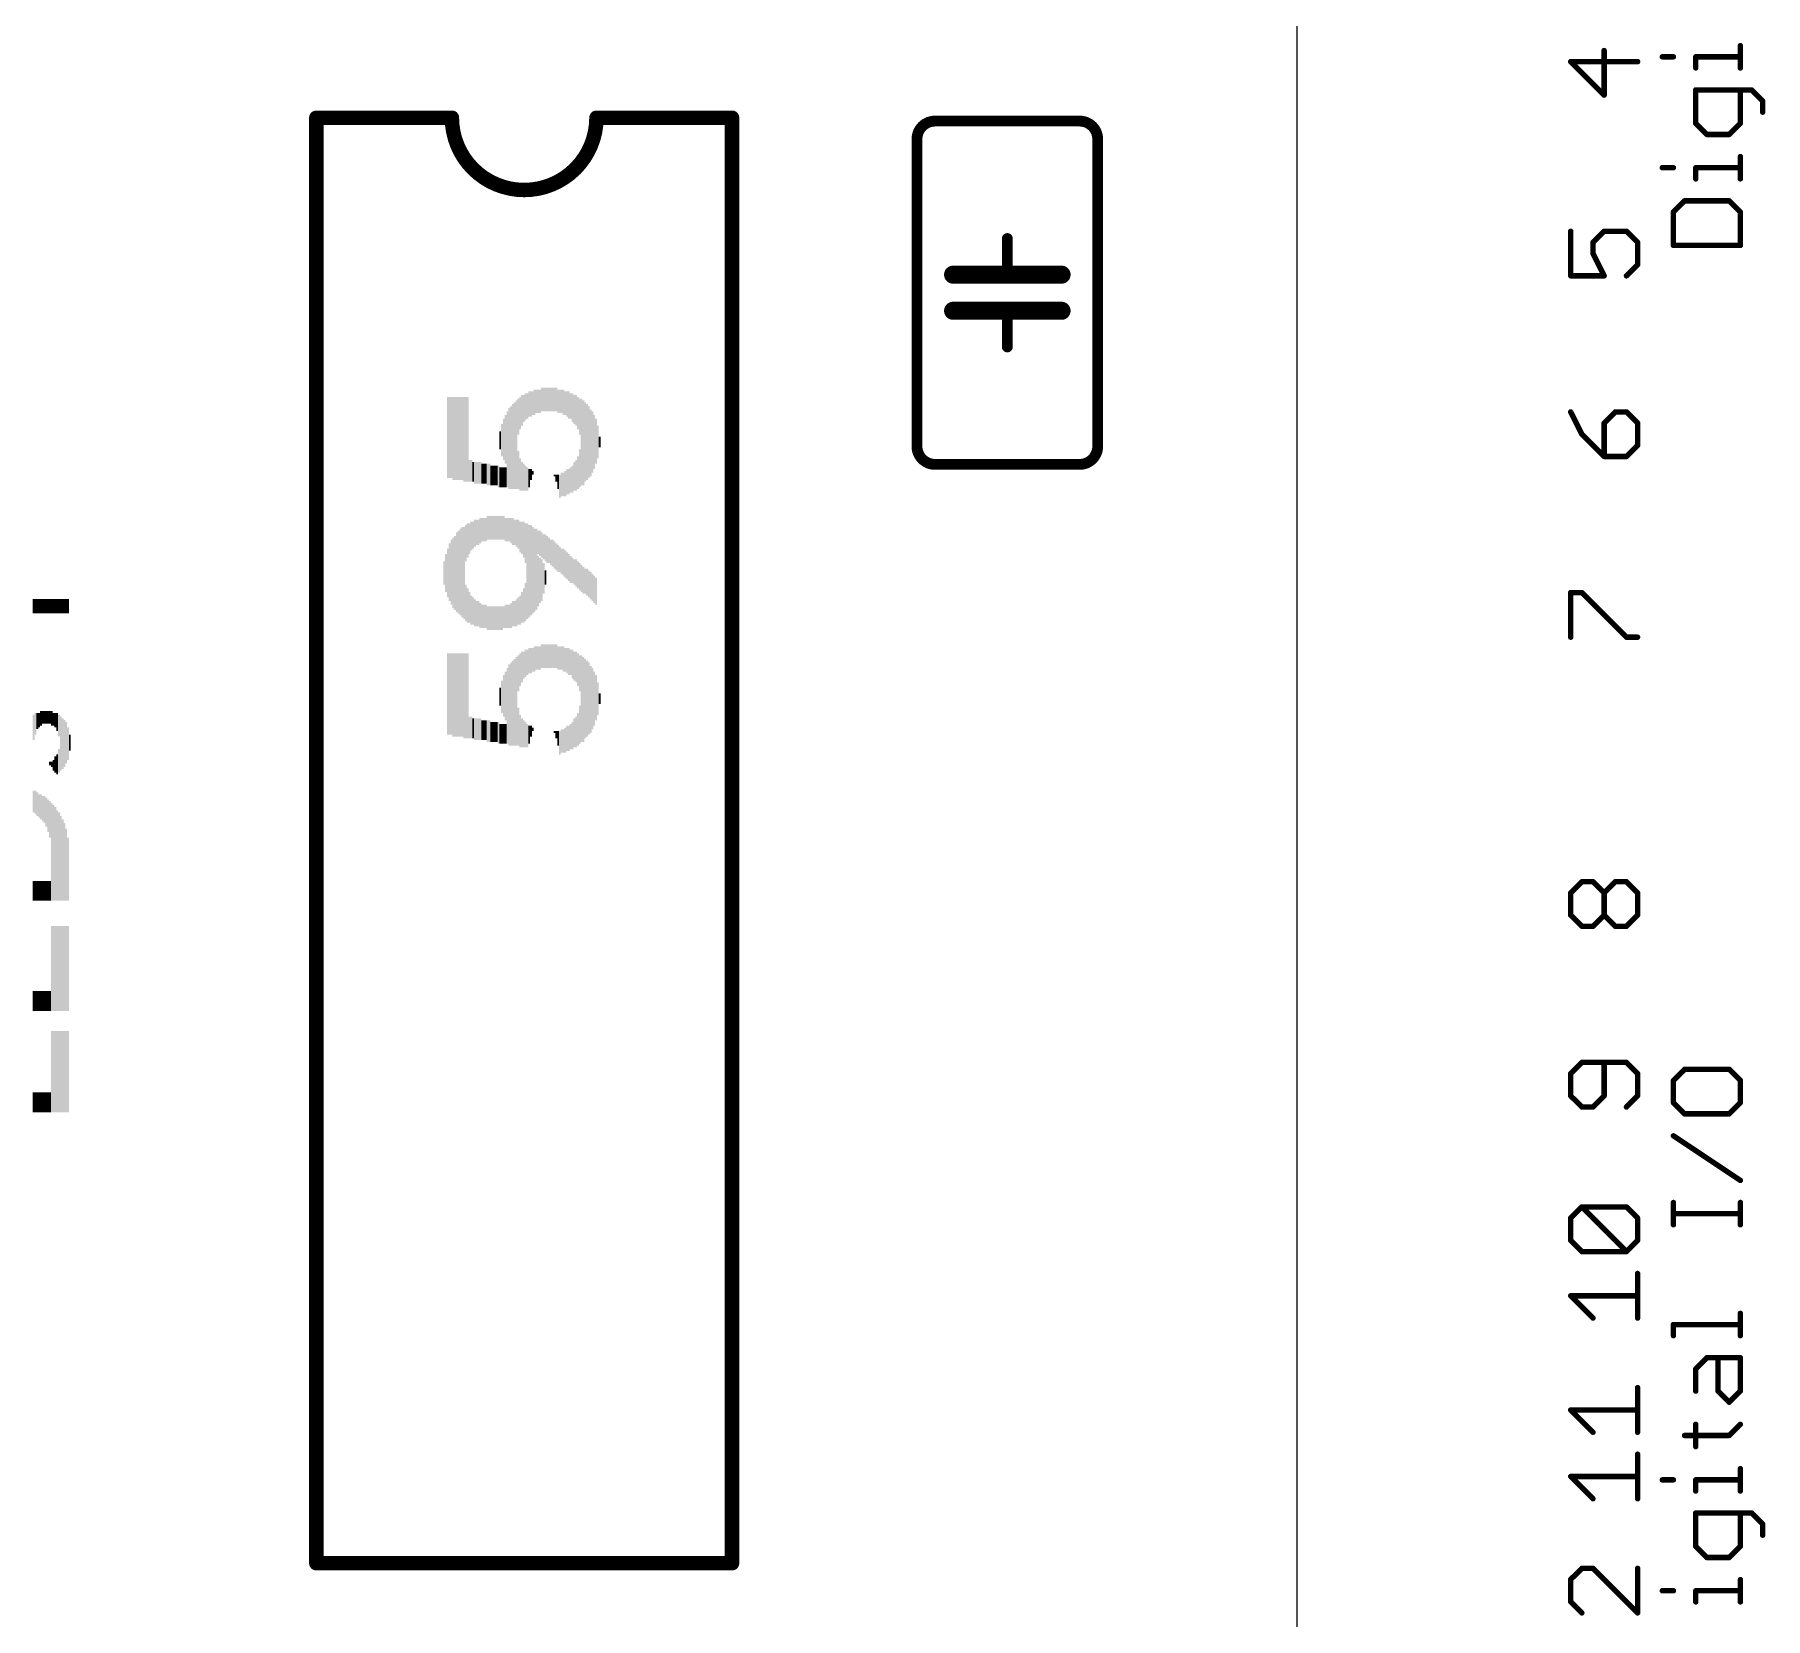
# Model space of a CAD drawing. Extents: x -5 to 130, y -14 to 61.
# Drawn here: x 20.92 to 45.24, y 23.96 to 46.23 of the extents above; entities that cross this region are included whole.
import ezdxf

# ---------------------------------------------------------------- set-up
doc = ezdxf.new("R2010")
doc.units = 0
doc.layers.add('21', color=251, linetype='CONTINUOUS')
doc.layers.add('51', color=251, linetype='CONTINUOUS')

# ---------------------------------------------------------------- blocks, each defined once
blk = doc.blocks.new('RECT')
blk.add_solid([(-0.5, -0.5), (0.5, -0.5), (-0.5, 0.5), (0.5, 0.5)])

msp = doc.modelspace()

# ---------------------------------------------------------------- linework, layer by layer
at = {"layer": '21'}
for points, const_width in [([(42.9776, 45.3776), (42.9776, 46.0047)], 0.0762), ([(44.8919, 45.7598), (44.8919, 46.0734)], 0.0762), ([(43.4479, 45.8479), (42.5073, 45.8479)], 0.0762), ([(42.5073, 45.8479), (42.9776, 45.3776)], 0.0762), ([(43.7945, 45.9166), (43.9513, 45.9166)], 0.0762), ([(44.2648, 45.7598), (44.2648, 45.9166)], 0.0762), ([(44.2648, 45.9166), (44.8919, 45.9166)], 0.0762), ([(45.0487, 45.4514), (44.2648, 45.4514)], 0.0762), ([(44.2648, 45.4514), (44.2648, 44.9811)], 0.0762), ([(44.8919, 44.9811), (44.8919, 45.4514)], 0.0762), ([(45.2054, 45.2946), (45.0487, 45.4514)], 0.0762), ([(45.2054, 45.1378), (45.2054, 45.2946)], 0.0762), ([(24.879, 45.06), (24.879, 24.74)], 0.2032), ([(24.879, 45.06), (26.784, 45.06)], 0.2032), ([(30.721, 45.06), (28.816, 45.06)], 0.2032), ([(30.721, 24.74), (30.721, 45.06)], 0.2032), ([(33.574, 45.013), (35.606, 45.013)], 0.1524), ([(44.2648, 44.9811), (44.4216, 44.8243)], 0.0762), ([(44.7351, 44.8243), (44.8919, 44.9811)], 0.0762), ([(33.32, 40.441), (33.32, 44.759)], 0.1524), ([(35.86, 44.759), (35.86, 40.441)], 0.1524), ([(44.4216, 44.8243), (44.7351, 44.8243)], 0.0762), ([(44.8919, 44.2006), (44.8919, 44.5142)], 0.0762), ([(43.7945, 44.3574), (43.9513, 44.3574)], 0.0762), ([(44.2648, 44.2006), (44.2648, 44.3574)], 0.0762), ([(44.2648, 44.3574), (44.8919, 44.3574)], 0.0762), ([(44.1081, 43.8922), (43.9513, 43.7354)], 0.0762), ([(44.7351, 43.8922), (44.1081, 43.8922)], 0.0762), ([(44.8919, 43.7354), (44.7351, 43.8922)], 0.0762), ([(43.9513, 43.7354), (43.9513, 43.2651)], 0.0762), ([(44.8919, 43.2651), (44.8919, 43.7354)], 0.0762), ([(42.5073, 43.4646), (42.5073, 42.8376)], 0.0762), ([(42.8208, 43.3079), (42.9776, 43.4646)], 0.0762), ([(42.8208, 43.1511), (42.8208, 43.3079)], 0.0762), ([(42.9776, 43.4646), (43.2911, 43.4646)], 0.0762), ([(43.2911, 43.4646), (43.4479, 43.3079)], 0.0762), ([(43.4479, 43.3079), (43.4479, 42.9943)], 0.0762), ([(43.9513, 43.2651), (44.8919, 43.2651)], 0.0762), ([(34.59, 42.981), (34.59, 42.854)], 0.1524), ([(42.9776, 42.8376), (42.8208, 43.1511)], 0.0762), ([(34.59, 42.854), (33.828, 42.854)], 0.254), ([(34.59, 42.854), (35.352, 42.854)], 0.254), ([(42.5073, 42.8376), (42.9776, 42.8376)], 0.0762), ([(43.4479, 42.9943), (43.2911, 42.8376)], 0.0762), ([(33.828, 42.346), (34.59, 42.346)], 0.254), ([(34.59, 42.346), (35.352, 42.346)], 0.254), ([(34.59, 42.346), (34.59, 42.219)], 0.1524), ([(42.5073, 40.9246), (42.6641, 40.6111)], 0.0762), ([(43.1344, 40.9246), (42.9776, 40.7679)], 0.0762), ([(43.2911, 40.9246), (43.1344, 40.9246)], 0.0762), ([(43.4479, 40.7679), (43.2911, 40.9246)], 0.0762), ([(42.6641, 40.6111), (42.9776, 40.2976)], 0.0762), ([(42.9776, 40.7679), (42.9776, 40.2976)], 0.0762), ([(43.4479, 40.4543), (43.4479, 40.7679)], 0.0762), ([(43.2911, 40.2976), (43.4479, 40.4543)], 0.0762), ([(33.574, 40.187), (35.606, 40.187)], 0.1524), ([(42.9776, 40.2976), (43.2911, 40.2976)], 0.0762), ([(42.5073, 37.7576), (42.5073, 38.3847)], 0.0762), ([(42.5073, 38.3847), (42.6641, 38.3847)], 0.0762), ([(42.6641, 38.3847), (43.2911, 37.7576)], 0.0762), ([(43.2911, 37.7576), (43.4479, 37.7576)], 0.0762), ([(42.5073, 34.1639), (42.6641, 34.3207)], 0.0762), ([(42.6641, 34.3207), (42.8208, 34.3207)], 0.0762), ([(42.8208, 34.3207), (42.9776, 34.1639)], 0.0762), ([(42.9776, 34.1639), (43.1344, 34.3207)], 0.0762), ([(43.1344, 34.3207), (43.2911, 34.3207)], 0.0762), ([(43.2911, 34.3207), (43.4479, 34.1639)], 0.0762), ([(42.5073, 33.8503), (42.5073, 34.1639)], 0.0762), ([(42.9776, 33.8503), (42.9776, 34.1639)], 0.0762), ([(43.4479, 34.1639), (43.4479, 33.8503)], 0.0762), ([(42.6641, 33.6936), (42.5073, 33.8503)], 0.0762), ([(42.9776, 33.8503), (42.8208, 33.6936)], 0.0762), ([(43.1344, 33.6936), (42.9776, 33.8503)], 0.0762), ([(43.4479, 33.8503), (43.2911, 33.6936)], 0.0762), ([(42.8208, 33.6936), (42.6641, 33.6936)], 0.0762), ([(43.2911, 33.6936), (43.1344, 33.6936)], 0.0762), ([(42.6641, 31.7807), (42.5073, 31.6239)], 0.0762), ([(42.5073, 31.6239), (42.5073, 31.3103)], 0.0762), ([(43.2911, 31.7807), (42.6641, 31.7807)], 0.0762), ([(42.9776, 31.3103), (42.9776, 31.7807)], 0.0762), ([(43.4479, 31.6239), (43.2911, 31.7807)], 0.0762), ([(43.4479, 31.3103), (43.4479, 31.6239)], 0.0762), ([(44.1081, 31.6842), (43.9513, 31.5274)], 0.0762), ([(44.7351, 31.6842), (44.1081, 31.6842)], 0.0762), ([(44.8919, 31.5274), (44.7351, 31.6842)], 0.0762), ([(43.9513, 31.5274), (43.9513, 31.2139)], 0.0762), ([(44.8919, 31.2139), (44.8919, 31.5274)], 0.0762), ([(42.5073, 31.3103), (42.6641, 31.1536)], 0.0762), ([(42.6641, 31.1536), (42.8208, 31.1536)], 0.0762), ([(42.8208, 31.1536), (42.9776, 31.3103)], 0.0762), ([(43.2911, 31.1536), (43.4479, 31.3103)], 0.0762), ([(43.9513, 31.2139), (44.1081, 31.0571)], 0.0762), ([(44.7351, 31.0571), (44.8919, 31.2139)], 0.0762), ([(44.1081, 31.0571), (44.7351, 31.0571)], 0.0762), ([(44.8919, 30.1216), (43.9513, 30.7486)], 0.0762), ([(42.5073, 29.5919), (42.6641, 29.7487)], 0.0762), ([(42.6641, 29.7487), (43.2911, 29.7487)], 0.0762), ([(43.2911, 29.1216), (42.6641, 29.7487)], 0.0762), ([(43.2911, 29.7487), (43.4479, 29.5919)], 0.0762), ([(43.9513, 29.4979), (43.9513, 29.8114)], 0.0762), ([(44.8919, 29.6547), (43.9513, 29.6547)], 0.0762), ([(44.8919, 29.4979), (44.8919, 29.8114)], 0.0762), ([(42.5073, 29.2783), (42.5073, 29.5919)], 0.0762), ([(43.4479, 29.5919), (43.4479, 29.2783)], 0.0762), ([(42.6641, 29.1216), (42.5073, 29.2783)], 0.0762), ([(43.4479, 29.2783), (43.2911, 29.1216)], 0.0762), ([(43.2911, 29.1216), (42.6641, 29.1216)], 0.0762), ([(43.4479, 28.1861), (43.4479, 28.8131)], 0.0762), ([(42.8208, 28.1861), (42.5073, 28.4996)], 0.0762), ([(42.5073, 28.4996), (43.4479, 28.4996)], 0.0762), ([(44.8919, 27.9387), (44.8919, 28.2522)], 0.0762), ([(43.9513, 27.9387), (43.9513, 28.0955)], 0.0762), ([(43.9513, 28.0955), (44.8919, 28.0955)], 0.0762), ([(44.2648, 27.4735), (44.4216, 27.6302)], 0.0762), ([(44.2648, 27.1599), (44.2648, 27.4735)], 0.0762), ([(44.4216, 27.6302), (44.8919, 27.6302)], 0.0762), ([(44.5784, 27.1599), (44.5784, 27.6302)], 0.0762), ([(44.8919, 27.6302), (44.8919, 27.1599)], 0.0762), ([(43.4479, 26.5816), (43.4479, 27.2087)], 0.0762), ([(44.7351, 27.0032), (44.5784, 27.1599)], 0.0762), ([(44.8919, 27.1599), (44.7351, 27.0032)], 0.0762), ([(42.8208, 26.5816), (42.5073, 26.8951)], 0.0762), ([(42.5073, 26.8951), (43.4479, 26.8951)], 0.0762), ([(44.1081, 26.5363), (44.7351, 26.5363)], 0.0762), ([(44.2648, 26.3795), (44.2648, 26.693)], 0.0762), ([(44.7351, 26.5363), (44.8919, 26.693)], 0.0762), ([(43.4479, 25.6461), (43.4479, 26.2731)], 0.0762), ([(44.8919, 25.7558), (44.8919, 26.0694)], 0.0762), ([(42.8208, 25.6461), (42.5073, 25.9596)], 0.0762), ([(42.5073, 25.9596), (43.4479, 25.9596)], 0.0762), ([(43.7945, 25.9126), (43.9513, 25.9126)], 0.0762), ([(44.2648, 25.7558), (44.2648, 25.9126)], 0.0762), ([(44.2648, 25.9126), (44.8919, 25.9126)], 0.0762), ([(45.0487, 25.4474), (44.2648, 25.4474)], 0.0762), ([(44.2648, 25.4474), (44.2648, 24.9771)], 0.0762), ([(44.8919, 24.9771), (44.8919, 25.4474)], 0.0762), ([(45.2054, 25.2906), (45.0487, 25.4474)], 0.0762), ([(45.2054, 25.1338), (45.2054, 25.2906)], 0.0762), ([(30.721, 24.74), (24.879, 24.74)], 0.2032), ([(44.2648, 24.9771), (44.4216, 24.8203)], 0.0762), ([(44.4216, 24.8203), (44.7351, 24.8203)], 0.0762), ([(44.7351, 24.8203), (44.8919, 24.9771)], 0.0762), ([(42.6641, 24.6686), (42.5073, 24.5119)], 0.0762), ([(42.8208, 24.6686), (42.6641, 24.6686)], 0.0762), ([(43.4479, 24.0416), (42.8208, 24.6686)], 0.0762), ([(43.4479, 24.6686), (43.4479, 24.0416)], 0.0762), ([(42.5073, 24.5119), (42.5073, 24.1983)], 0.0762), ([(43.7945, 24.3534), (43.9513, 24.3534)], 0.0762), ([(44.2648, 24.1966), (44.2648, 24.3534)], 0.0762), ([(44.2648, 24.3534), (44.8919, 24.3534)], 0.0762), ([(44.8919, 24.1966), (44.8919, 24.5102)], 0.0762), ([(42.5073, 24.1983), (42.6641, 24.0416)], 0.0762)]:
    msp.add_lwpolyline(points, dxfattribs=dict(at, const_width=const_width))
for points, const_width in [([(42.9967, 46.0047, 1), (42.9586, 46.0047)], 0.0381), ([(44.9109, 46.0734, 1), (44.8728, 46.0734)], 0.0381), ([(42.5073, 45.8669, 1), (42.5073, 45.8288)], 0.0381), ([(42.5208, 45.8614, 1), (42.4938, 45.8344)], 0.0381), ([(43.4479, 45.8288, 1), (43.4479, 45.8669)], 0.0381), ([(43.7945, 45.9356, 1), (43.7945, 45.8975)], 0.0381), ([(43.9513, 45.8975, 1), (43.9513, 45.9356)], 0.0381), ([(44.2648, 45.9356, 1), (44.2648, 45.8975)], 0.0381), ([(44.2839, 45.9166, 1), (44.2458, 45.9166)], 0.0381), ([(44.2458, 45.7598, 1), (44.2839, 45.7598)], 0.0381), ([(44.8728, 45.7598, 1), (44.9109, 45.7598)], 0.0381), ([(44.8919, 45.8975, 1), (44.8919, 45.9356)], 0.0381), ([(44.2648, 45.4704, 1), (44.2648, 45.4323)], 0.0381), ([(44.2839, 45.4514, 1), (44.2458, 45.4514)], 0.0381), ([(44.9109, 45.4514, 1), (44.8728, 45.4514)], 0.0381), ([(45.0621, 45.4648, 1), (45.0352, 45.4379)], 0.0381), ([(45.0487, 45.4323, 1), (45.0487, 45.4704)], 0.0381), ([(42.9586, 45.3776, 1), (42.9967, 45.3776)], 0.0381), ([(42.9641, 45.3641, 1), (42.9911, 45.3911)], 0.0381), ([(45.2245, 45.2946, 1), (45.1864, 45.2946)], 0.0381), ([(45.192, 45.2811, 1), (45.2189, 45.3081)], 0.0381), ([(24.9298, 45.06, 1), (24.8282, 45.06)], 0.1016), ([(24.879, 45.1108, 1), (24.879, 45.0092)], 0.1016), ([(26.784, 45.06, 1), (28.816, 45.06)], 0.2032), ([(26.8348, 45.06, 1), (26.7332, 45.06)], 0.1016), ([(26.784, 45.0092, 1), (26.784, 45.1108)], 0.1016), ([(28.816, 45.1108, 1), (28.816, 45.0092)], 0.1016), ([(28.8668, 45.06, 1), (28.7652, 45.06)], 0.1016), ([(30.7718, 45.06, 1), (30.6702, 45.06)], 0.1016), ([(30.721, 45.0092, 1), (30.721, 45.1108)], 0.1016), ([(33.574, 45.013, 0.4142), (33.32, 44.759)], 0.1524), ([(33.574, 45.0511, 1), (33.574, 44.9749)], 0.0762), ([(33.574, 44.9749, 1), (33.574, 45.0511)], 0.0762), ([(35.86, 44.759, 0.4142), (35.606, 45.013)], 0.1524), ([(35.606, 45.0511, 1), (35.606, 44.9749)], 0.0762), ([(35.606, 44.9749, 1), (35.606, 45.0511)], 0.0762), ([(44.2783, 44.9945, 1), (44.2514, 44.9676)], 0.0381), ([(44.2458, 44.9811, 1), (44.2839, 44.9811)], 0.0381), ([(44.8728, 44.9811, 1), (44.9109, 44.9811)], 0.0381), ([(44.9054, 44.9676, 1), (44.8784, 44.9945)], 0.0381), ([(45.1864, 45.1378, 1), (45.2245, 45.1378)], 0.0381), ([(33.3581, 44.759, 1), (33.2819, 44.759)], 0.0762), ([(33.2819, 44.759, 1), (33.3581, 44.759)], 0.0762), ([(35.8981, 44.759, 1), (35.8219, 44.759)], 0.0762), ([(35.8219, 44.759, 1), (35.8981, 44.759)], 0.0762), ([(44.4216, 44.8433, 1), (44.4216, 44.8052)], 0.0381), ([(44.4081, 44.8108, 1), (44.4351, 44.8378)], 0.0381), ([(44.7217, 44.8378, 1), (44.7486, 44.8108)], 0.0381), ([(44.7351, 44.8052, 1), (44.7351, 44.8433)], 0.0381), ([(44.9109, 44.5142, 1), (44.8728, 44.5142)], 0.0381), ([(43.7945, 44.3764, 1), (43.7945, 44.3383)], 0.0381), ([(43.9513, 44.3383, 1), (43.9513, 44.3764)], 0.0381), ([(44.2648, 44.3764, 1), (44.2648, 44.3383)], 0.0381), ([(44.2839, 44.3574, 1), (44.2458, 44.3574)], 0.0381), ([(44.8919, 44.3383, 1), (44.8919, 44.3764)], 0.0381), ([(44.2458, 44.2006, 1), (44.2839, 44.2006)], 0.0381), ([(44.8728, 44.2006, 1), (44.9109, 44.2006)], 0.0381), ([(44.1081, 43.9112, 1), (44.1081, 43.8731)], 0.0381), ([(44.1215, 43.8787, 1), (44.0946, 43.9056)], 0.0381), ([(44.7486, 43.9056, 1), (44.7217, 43.8787)], 0.0381), ([(44.7351, 43.8731, 1), (44.7351, 43.9112)], 0.0381), ([(43.9703, 43.7354, 1), (43.9322, 43.7354)], 0.0381), ([(43.9378, 43.7489, 1), (43.9648, 43.7219)], 0.0381), ([(44.9109, 43.7354, 1), (44.8728, 43.7354)], 0.0381), ([(44.8784, 43.7219, 1), (44.9054, 43.7489)], 0.0381), ([(42.5263, 43.4646, 1), (42.4882, 43.4646)], 0.0381), ([(42.8074, 43.3214, 1), (42.8343, 43.2944)], 0.0381), ([(42.8399, 43.3079, 1), (42.8018, 43.3079)], 0.0381), ([(42.9776, 43.4837, 1), (42.9776, 43.4456)], 0.0381), ([(42.9911, 43.4512, 1), (42.9641, 43.4781)], 0.0381), ([(43.3046, 43.4781, 1), (43.2777, 43.4512)], 0.0381), ([(43.2911, 43.4456, 1), (43.2911, 43.4837)], 0.0381), ([(43.467, 43.3079, 1), (43.4289, 43.3079)], 0.0381), ([(43.4344, 43.2944, 1), (43.4614, 43.3214)], 0.0381), ([(43.9513, 43.2842, 1), (43.9513, 43.2461)], 0.0381), ([(44.8919, 43.2461, 1), (44.8919, 43.2842)], 0.0381), ([(34.6281, 42.981, 1), (34.5519, 42.981)], 0.0762), ([(42.8379, 43.1596, 1), (42.8038, 43.1426)], 0.0381), ([(42.8018, 43.1511, 1), (42.8399, 43.1511)], 0.0381), ([(43.9322, 43.2651, 1), (43.9703, 43.2651)], 0.0381), ([(44.8728, 43.2651, 1), (44.9109, 43.2651)], 0.0381), ([(33.828, 42.9175, 1), (33.828, 42.7905)], 0.127), ([(34.59, 42.9175, 1), (34.59, 42.7905)], 0.127), ([(34.5519, 42.854, 1), (34.6281, 42.854)], 0.0762), ([(34.59, 42.7905, 1), (34.59, 42.9175)], 0.127), ([(35.352, 42.7905, 1), (35.352, 42.9175)], 0.127), ([(42.4882, 42.8376, 1), (42.5263, 42.8376)], 0.0381), ([(42.5073, 42.8566, 1), (42.5073, 42.8185)], 0.0381), ([(42.9606, 42.8291, 1), (42.9946, 42.8461)], 0.0381), ([(42.9776, 42.8185, 1), (42.9776, 42.8566)], 0.0381), ([(43.2777, 42.8511, 1), (43.3046, 42.8241)], 0.0381), ([(43.4289, 42.9943, 1), (43.467, 42.9943)], 0.0381), ([(43.4614, 42.9809, 1), (43.4344, 43.0078)], 0.0381), ([(33.828, 42.4095, 1), (33.828, 42.2825)], 0.127), ([(34.59, 42.4095, 1), (34.59, 42.2825)], 0.127), ([(34.6281, 42.346, 1), (34.5519, 42.346)], 0.0762), ([(34.59, 42.2825, 1), (34.59, 42.4095)], 0.127), ([(35.352, 42.2825, 1), (35.352, 42.4095)], 0.127), ([(34.5519, 42.219, 1), (34.6281, 42.219)], 0.0762), ([(42.5243, 40.9332, 1), (42.4903, 40.9161)], 0.0381), ([(43.1344, 40.9437, 1), (43.1344, 40.9056)], 0.0381), ([(43.1478, 40.9112, 1), (43.1209, 40.9381)], 0.0381), ([(43.3046, 40.9381, 1), (43.2777, 40.9112)], 0.0381), ([(43.2911, 40.9056, 1), (43.2911, 40.9437)], 0.0381), ([(42.6775, 40.6246, 1), (42.6506, 40.5976)], 0.0381), ([(42.647, 40.6026, 1), (42.6811, 40.6196)], 0.0381), ([(42.9967, 40.7679, 1), (42.9586, 40.7679)], 0.0381), ([(42.9641, 40.7814, 1), (42.9911, 40.7544)], 0.0381), ([(43.467, 40.7679, 1), (43.4289, 40.7679)], 0.0381), ([(43.4344, 40.7544, 1), (43.4614, 40.7814)], 0.0381), ([(33.32, 40.441, 0.4142), (33.574, 40.187)], 0.1524), ([(33.3581, 40.441, 1), (33.2819, 40.441)], 0.0762), ([(33.2819, 40.441, 1), (33.3581, 40.441)], 0.0762), ([(35.606, 40.187, 0.4142), (35.86, 40.441)], 0.1524), ([(35.8981, 40.441, 1), (35.8219, 40.441)], 0.0762), ([(35.8219, 40.441, 1), (35.8981, 40.441)], 0.0762), ([(43.4289, 40.4543, 1), (43.467, 40.4543)], 0.0381), ([(43.4614, 40.4409, 1), (43.4344, 40.4678)], 0.0381), ([(33.574, 40.2251, 1), (33.574, 40.1489)], 0.0762), ([(33.574, 40.1489, 1), (33.574, 40.2251)], 0.0762), ([(35.606, 40.2251, 1), (35.606, 40.1489)], 0.0762), ([(35.606, 40.1489, 1), (35.606, 40.2251)], 0.0762), ([(42.9776, 40.3166, 1), (42.9776, 40.2785)], 0.0381), ([(42.9586, 40.2976, 1), (42.9967, 40.2976)], 0.0381), ([(42.9641, 40.2841, 1), (42.9911, 40.3111)], 0.0381), ([(43.2777, 40.3111, 1), (43.3046, 40.2841)], 0.0381), ([(43.2911, 40.2785, 1), (43.2911, 40.3166)], 0.0381), ([(42.5263, 38.3847, 1), (42.4882, 38.3847)], 0.0381), ([(42.5073, 38.4037, 1), (42.5073, 38.3656)], 0.0381), ([(42.6775, 38.3981, 1), (42.6506, 38.3712)], 0.0381), ([(42.6641, 38.3656, 1), (42.6641, 38.4037)], 0.0381), ([(42.4882, 37.7576, 1), (42.5263, 37.7576)], 0.0381), ([(43.2911, 37.7766, 1), (43.2911, 37.7385)], 0.0381), ([(43.2777, 37.7441, 1), (43.3046, 37.7711)], 0.0381), ([(43.4479, 37.7385, 1), (43.4479, 37.7766)], 0.0381), ([(42.6641, 34.3397, 1), (42.6641, 34.3016)], 0.0381), ([(42.6775, 34.3072, 1), (42.6506, 34.3341)], 0.0381), ([(42.8343, 34.3341, 1), (42.8074, 34.3072)], 0.0381), ([(42.8208, 34.3016, 1), (42.8208, 34.3397)], 0.0381), ([(43.1344, 34.3397, 1), (43.1344, 34.3016)], 0.0381), ([(43.1478, 34.3072, 1), (43.1209, 34.3341)], 0.0381), ([(43.3046, 34.3341, 1), (43.2777, 34.3072)], 0.0381), ([(43.2911, 34.3016, 1), (43.2911, 34.3397)], 0.0381), ([(42.5263, 34.1639, 1), (42.4882, 34.1639)], 0.0381), ([(42.4938, 34.1774, 1), (42.5208, 34.1504)], 0.0381), ([(42.9967, 34.1639, 1), (42.9586, 34.1639)], 0.0381), ([(42.9641, 34.1774, 1), (42.9911, 34.1504)], 0.0381), ([(42.9641, 34.1504, 1), (42.9911, 34.1774)], 0.0381), ([(43.467, 34.1639, 1), (43.4289, 34.1639)], 0.0381), ([(43.4344, 34.1504, 1), (43.4614, 34.1774)], 0.0381), ([(42.4882, 33.8503, 1), (42.5263, 33.8503)], 0.0381), ([(42.5208, 33.8638, 1), (42.4938, 33.8369)], 0.0381), ([(42.9911, 33.8638, 1), (42.9641, 33.8369)], 0.0381), ([(42.9586, 33.8503, 1), (42.9967, 33.8503)], 0.0381), ([(42.9911, 33.8369, 1), (42.9641, 33.8638)], 0.0381), ([(43.4289, 33.8503, 1), (43.467, 33.8503)], 0.0381), ([(43.4614, 33.8369, 1), (43.4344, 33.8638)], 0.0381), ([(42.6641, 33.7126, 1), (42.6641, 33.6745)], 0.0381), ([(42.6506, 33.6801, 1), (42.6775, 33.7071)], 0.0381), ([(42.8074, 33.7071, 1), (42.8343, 33.6801)], 0.0381), ([(42.8208, 33.6745, 1), (42.8208, 33.7126)], 0.0381), ([(43.1344, 33.7126, 1), (43.1344, 33.6745)], 0.0381), ([(43.1209, 33.6801, 1), (43.1478, 33.7071)], 0.0381), ([(43.2777, 33.7071, 1), (43.3046, 33.6801)], 0.0381), ([(43.2911, 33.6745, 1), (43.2911, 33.7126)], 0.0381), ([(42.5263, 31.6239, 1), (42.4882, 31.6239)], 0.0381), ([(42.4938, 31.6374, 1), (42.5208, 31.6104)], 0.0381), ([(42.6641, 31.7997, 1), (42.6641, 31.7616)], 0.0381), ([(42.6775, 31.7672, 1), (42.6506, 31.7941)], 0.0381), ([(42.9967, 31.7807, 1), (42.9586, 31.7807)], 0.0381), ([(43.3046, 31.7941, 1), (43.2777, 31.7672)], 0.0381), ([(43.2911, 31.7616, 1), (43.2911, 31.7997)], 0.0381), ([(43.467, 31.6239, 1), (43.4289, 31.6239)], 0.0381), ([(43.4344, 31.6104, 1), (43.4614, 31.6374)], 0.0381), ([(44.1081, 31.7032, 1), (44.1081, 31.6651)], 0.0381), ([(44.1215, 31.6707, 1), (44.0946, 31.6976)], 0.0381), ([(44.7486, 31.6976, 1), (44.7217, 31.6707)], 0.0381), ([(44.7351, 31.6651, 1), (44.7351, 31.7032)], 0.0381), ([(43.9703, 31.5274, 1), (43.9322, 31.5274)], 0.0381), ([(43.9378, 31.5409, 1), (43.9648, 31.5139)], 0.0381), ([(44.9109, 31.5274, 1), (44.8728, 31.5274)], 0.0381), ([(44.8784, 31.5139, 1), (44.9054, 31.5409)], 0.0381), ([(42.4882, 31.3103, 1), (42.5263, 31.3103)], 0.0381), ([(42.5208, 31.3238, 1), (42.4938, 31.2969)], 0.0381), ([(42.6641, 31.1726, 1), (42.6641, 31.1345)], 0.0381), ([(42.6506, 31.1401, 1), (42.6775, 31.1671)], 0.0381), ([(42.8074, 31.1671, 1), (42.8343, 31.1401)], 0.0381), ([(42.8208, 31.1345, 1), (42.8208, 31.1726)], 0.0381), ([(42.9586, 31.3103, 1), (42.9967, 31.3103)], 0.0381), ([(42.9911, 31.2969, 1), (42.9641, 31.3238)], 0.0381), ([(43.2777, 31.1671, 1), (43.3046, 31.1401)], 0.0381), ([(43.4289, 31.3103, 1), (43.467, 31.3103)], 0.0381), ([(43.4614, 31.2969, 1), (43.4344, 31.3238)], 0.0381), ([(43.9648, 31.2273, 1), (43.9378, 31.2004)], 0.0381), ([(43.9322, 31.2139, 1), (43.9703, 31.2139)], 0.0381), ([(44.8728, 31.2139, 1), (44.9109, 31.2139)], 0.0381), ([(44.9054, 31.2004, 1), (44.8784, 31.2273)], 0.0381), ([(44.1081, 31.0761, 1), (44.1081, 31.038)], 0.0381), ([(44.0946, 31.0436, 1), (44.1215, 31.0706)], 0.0381), ([(44.7217, 31.0706, 1), (44.7486, 31.0436)], 0.0381), ([(44.7351, 31.038, 1), (44.7351, 31.0761)], 0.0381), ([(43.9619, 30.7645, 1), (43.9407, 30.7328)], 0.0381), ([(44.8813, 30.1057, 1), (44.9025, 30.1374)], 0.0381), ([(42.6641, 29.7677, 1), (42.6641, 29.7296)], 0.0381), ([(42.6775, 29.7621, 1), (42.6506, 29.7352)], 0.0381), ([(42.6775, 29.7352, 1), (42.6506, 29.7621)], 0.0381), ([(43.3046, 29.7621, 1), (43.2777, 29.7352)], 0.0381), ([(43.2911, 29.7296, 1), (43.2911, 29.7677)], 0.0381), ([(43.9703, 29.8114, 1), (43.9322, 29.8114)], 0.0381), ([(43.9513, 29.6737, 1), (43.9513, 29.6356)], 0.0381), ([(44.9109, 29.8114, 1), (44.8728, 29.8114)], 0.0381), ([(44.8919, 29.6356, 1), (44.8919, 29.6737)], 0.0381), ([(42.5263, 29.5919, 1), (42.4882, 29.5919)], 0.0381), ([(42.4938, 29.6054, 1), (42.5208, 29.5784)], 0.0381), ([(43.467, 29.5919, 1), (43.4289, 29.5919)], 0.0381), ([(43.4344, 29.5784, 1), (43.4614, 29.6054)], 0.0381), ([(43.9322, 29.4979, 1), (43.9703, 29.4979)], 0.0381), ([(44.8728, 29.4979, 1), (44.9109, 29.4979)], 0.0381), ([(42.4882, 29.2783, 1), (42.5263, 29.2783)], 0.0381), ([(42.5208, 29.2918, 1), (42.4938, 29.2649)], 0.0381), ([(43.4289, 29.2783, 1), (43.467, 29.2783)], 0.0381), ([(43.4614, 29.2649, 1), (43.4344, 29.2918)], 0.0381), ([(42.6641, 29.1406, 1), (42.6641, 29.1025)], 0.0381), ([(42.6506, 29.1081, 1), (42.6775, 29.1351)], 0.0381), ([(43.2777, 29.1351, 1), (43.3046, 29.1081)], 0.0381), ([(43.2777, 29.1081, 1), (43.3046, 29.1351)], 0.0381), ([(43.2911, 29.1025, 1), (43.2911, 29.1406)], 0.0381), ([(43.467, 28.8131, 1), (43.4289, 28.8131)], 0.0381), ([(42.5208, 28.5131, 1), (42.4938, 28.4861)], 0.0381), ([(42.5073, 28.5186, 1), (42.5073, 28.4805)], 0.0381), ([(43.4479, 28.4805, 1), (43.4479, 28.5186)], 0.0381), ([(42.8074, 28.1726, 1), (42.8343, 28.1995)], 0.0381), ([(44.9109, 28.2522, 1), (44.8728, 28.2522)], 0.0381), ([(43.4289, 28.1861, 1), (43.467, 28.1861)], 0.0381), ([(43.9703, 28.0955, 1), (43.9322, 28.0955)], 0.0381), ([(43.9513, 28.1145, 1), (43.9513, 28.0764)], 0.0381), ([(44.8919, 28.0764, 1), (44.8919, 28.1145)], 0.0381), ([(43.9322, 27.9387, 1), (43.9703, 27.9387)], 0.0381), ([(44.8728, 27.9387, 1), (44.9109, 27.9387)], 0.0381), ([(44.2839, 27.4735, 1), (44.2458, 27.4735)], 0.0381), ([(44.2514, 27.4869, 1), (44.2783, 27.46)], 0.0381), ([(44.4216, 27.6493, 1), (44.4216, 27.6112)], 0.0381), ([(44.4351, 27.6168, 1), (44.4081, 27.6437)], 0.0381), ([(44.5974, 27.6302, 1), (44.5593, 27.6302)], 0.0381), ([(44.9109, 27.6302, 1), (44.8728, 27.6302)], 0.0381), ([(44.8919, 27.6112, 1), (44.8919, 27.6493)], 0.0381), ([(43.467, 27.2087, 1), (43.4289, 27.2087)], 0.0381), ([(44.2458, 27.1599, 1), (44.2839, 27.1599)], 0.0381), ([(44.5918, 27.1734, 1), (44.5649, 27.1465)], 0.0381), ([(44.5593, 27.1599, 1), (44.5974, 27.1599)], 0.0381), ([(44.7217, 27.0166, 1), (44.7486, 26.9897)], 0.0381), ([(44.7217, 26.9897, 1), (44.7486, 27.0166)], 0.0381), ([(44.8728, 27.1599, 1), (44.9109, 27.1599)], 0.0381), ([(44.9054, 27.1465, 1), (44.8784, 27.1734)], 0.0381), ([(42.5073, 26.9142, 1), (42.5073, 26.8761)], 0.0381), ([(42.5208, 26.9086, 1), (42.4938, 26.8816)], 0.0381), ([(43.4479, 26.8761, 1), (43.4479, 26.9142)], 0.0381), ([(42.8074, 26.5681, 1), (42.8343, 26.5951)], 0.0381), ([(43.4289, 26.5816, 1), (43.467, 26.5816)], 0.0381), ([(44.1081, 26.5553, 1), (44.1081, 26.5172)], 0.0381), ([(44.2839, 26.693, 1), (44.2458, 26.693)], 0.0381), ([(44.7217, 26.5497, 1), (44.7486, 26.5228)], 0.0381), ([(44.7351, 26.5172, 1), (44.7351, 26.5553)], 0.0381), ([(44.9054, 26.6796, 1), (44.8784, 26.7065)], 0.0381), ([(43.467, 26.2731, 1), (43.4289, 26.2731)], 0.0381), ([(44.2458, 26.3795, 1), (44.2839, 26.3795)], 0.0381), ([(44.9109, 26.0694, 1), (44.8728, 26.0694)], 0.0381), ([(42.5208, 25.9731, 1), (42.4938, 25.9461)], 0.0381), ([(42.5073, 25.9786, 1), (42.5073, 25.9405)], 0.0381), ([(43.4479, 25.9405, 1), (43.4479, 25.9786)], 0.0381), ([(43.7945, 25.9316, 1), (43.7945, 25.8935)], 0.0381), ([(43.9513, 25.8935, 1), (43.9513, 25.9316)], 0.0381), ([(44.2648, 25.9316, 1), (44.2648, 25.8935)], 0.0381), ([(44.2839, 25.9126, 1), (44.2458, 25.9126)], 0.0381), ([(44.8919, 25.8935, 1), (44.8919, 25.9316)], 0.0381), ([(42.8074, 25.6326, 1), (42.8343, 25.6595)], 0.0381), ([(43.4289, 25.6461, 1), (43.467, 25.6461)], 0.0381), ([(44.2458, 25.7558, 1), (44.2839, 25.7558)], 0.0381), ([(44.8728, 25.7558, 1), (44.9109, 25.7558)], 0.0381), ([(44.2648, 25.4664, 1), (44.2648, 25.4283)], 0.0381), ([(44.2839, 25.4474, 1), (44.2458, 25.4474)], 0.0381), ([(44.9109, 25.4474, 1), (44.8728, 25.4474)], 0.0381), ([(45.0621, 25.4608, 1), (45.0352, 25.4339)], 0.0381), ([(45.0487, 25.4283, 1), (45.0487, 25.4664)], 0.0381), ([(45.2245, 25.2906, 1), (45.1864, 25.2906)], 0.0381), ([(45.192, 25.2771, 1), (45.2189, 25.3041)], 0.0381), ([(45.1864, 25.1338, 1), (45.2245, 25.1338)], 0.0381), ([(24.879, 24.7908, 1), (24.879, 24.6892)], 0.1016), ([(30.721, 24.6892, 1), (30.721, 24.7908)], 0.1016), ([(44.2783, 24.9905, 1), (44.2514, 24.9636)], 0.0381), ([(44.2458, 24.9771, 1), (44.2839, 24.9771)], 0.0381), ([(44.4216, 24.8393, 1), (44.4216, 24.8012)], 0.0381), ([(44.4081, 24.8068, 1), (44.4351, 24.8338)], 0.0381), ([(44.7217, 24.8338, 1), (44.7486, 24.8068)], 0.0381), ([(44.7351, 24.8012, 1), (44.7351, 24.8393)], 0.0381), ([(44.8728, 24.9771, 1), (44.9109, 24.9771)], 0.0381), ([(44.9054, 24.9636, 1), (44.8784, 24.9905)], 0.0381), ([(24.8282, 24.74, 1), (24.9298, 24.74)], 0.1016), ([(30.6702, 24.74, 1), (30.7718, 24.74)], 0.1016), ([(42.6641, 24.6877, 1), (42.6641, 24.6496)], 0.0381), ([(42.6775, 24.6552, 1), (42.6506, 24.6821)], 0.0381), ([(42.8343, 24.6821, 1), (42.8074, 24.6552)], 0.0381), ([(42.8208, 24.6496, 1), (42.8208, 24.6877)], 0.0381), ([(43.467, 24.6686, 1), (43.4289, 24.6686)], 0.0381), ([(42.5263, 24.5119, 1), (42.4882, 24.5119)], 0.0381), ([(42.4938, 24.5254, 1), (42.5208, 24.4984)], 0.0381), ([(43.7945, 24.3724, 1), (43.7945, 24.3343)], 0.0381), ([(43.9513, 24.3343, 1), (43.9513, 24.3724)], 0.0381), ([(44.2648, 24.3724, 1), (44.2648, 24.3343)], 0.0381), ([(44.2839, 24.3534, 1), (44.2458, 24.3534)], 0.0381), ([(44.9109, 24.5102, 1), (44.8728, 24.5102)], 0.0381), ([(44.8919, 24.3343, 1), (44.8919, 24.3724)], 0.0381), ([(42.4882, 24.1983, 1), (42.5263, 24.1983)], 0.0381), ([(42.5208, 24.2118, 1), (42.4938, 24.1849)], 0.0381), ([(44.2458, 24.1966, 1), (44.2839, 24.1966)], 0.0381), ([(44.8728, 24.1966, 1), (44.9109, 24.1966)], 0.0381), ([(42.6506, 24.0281, 1), (42.6775, 24.0551)], 0.0381), ([(43.4289, 24.0416, 1), (43.467, 24.0416)], 0.0381), ([(43.4344, 24.0281, 1), (43.4614, 24.0551)], 0.0381)]:
    msp.add_lwpolyline(points, format="xyb", dxfattribs=dict(at, const_width=const_width))
at = {"layer": '51'}
msp.add_line((38.66, 56.816), (38.66, -7.7), dxfattribs=at)
at = {"layer": '51', "const_width": 0.1524}
for points in [[(34.59, 43.362), (34.59, 42.981)], [(34.59, 42.219), (34.59, 41.838)]]:
    msp.add_lwpolyline(points, dxfattribs=at)
at = {"layer": '51', "const_width": 0.0762}
for points in [[(34.6281, 43.362, 1), (34.5519, 43.362)], [(34.5519, 42.981, 1), (34.6281, 42.981)], [(34.6281, 42.219, 1), (34.5519, 42.219)], [(34.5519, 41.838, 1), (34.6281, 41.838)]]:
    msp.add_lwpolyline(points, format="xyb", dxfattribs=at)

# ---------------------------------------------------------------- block references
at = {"layer": '21', "yscale": 0.0254, "rotation": 90}
for p, xscale in [((26.727, 40.5648), 1.143), ((26.7524, 40.5648), 1.143), ((26.7778, 40.5648), 1.143), ((26.8032, 40.5521), 1.1684), ((26.8286, 40.5521), 1.1684), ((26.854, 40.5521), 1.1684), ((26.8794, 40.5521), 1.1684), ((26.9048, 40.5521), 1.1684), ((26.9302, 40.5521), 1.1684), ((26.9556, 40.5394), 1.1938), ((26.981, 40.5394), 1.1938), ((27.0064, 40.5394), 1.1938), ((27.7176, 40.8569), 0.508), ((27.743, 40.9077), 0.4572), ((27.7684, 40.9458), 0.4318), ((27.7938, 40.9712), 0.381), ((27.8192, 40.9966), 0.381), ((27.8446, 41.0093), 0.3556), ((27.87, 41.0347), 0.3556), ((27.8954, 41.0347), 0.3556), ((27.9208, 41.0474), 0.3302), ((27.9462, 41.0601), 0.3556), ((27.9716, 41.0728), 0.3302), ((27.997, 41.0728), 0.3302), ((28.0224, 41.0728), 0.3302), ((28.0478, 41.0982), 0.3302), ((28.0732, 41.0982), 0.3302), ((28.0986, 41.0982), 0.3302), ((28.124, 41.0982), 0.3302), ((28.1494, 41.0982), 0.3302), ((28.1748, 41.0982), 0.3302), ((28.2002, 41.0982), 0.3302), ((28.2256, 41.0982), 0.3302), ((28.251, 41.0982), 0.3302), ((28.2764, 41.0728), 0.3302), ((28.3018, 41.0728), 0.3302), ((28.3272, 41.0728), 0.3302), ((28.3526, 41.0601), 0.3556), ((28.378, 41.0474), 0.3302), ((28.4034, 41.0347), 0.3556), ((28.4288, 41.022), 0.381), ((28.4542, 41.0093), 0.3556), ((28.4796, 40.9839), 0.4064), ((28.505, 40.9585), 0.4064), ((28.5304, 40.9458), 0.4318), ((28.5558, 40.9077), 0.4572), ((28.5812, 40.8569), 0.508), ((28.6066, 40.5013), 1.2192), ((27.5398, 40.5394), 0.6858), ((27.5652, 40.3997), 1.0668), ((27.5906, 40.4124), 1.143), ((27.616, 40.4251), 1.1684), ((27.6414, 40.4378), 1.1938), ((27.6668, 40.4505), 1.2192), ((27.6922, 40.4632), 1.2446), ((28.632, 40.4886), 1.1938), ((28.6574, 40.5013), 1.1176), ((28.6828, 40.5013), 1.0668), ((28.7082, 40.5013), 1.016), ((28.7336, 40.4886), 0.9398), ((28.759, 40.5013), 0.8636), ((28.7844, 40.5013), 0.762), ((27.4636, 40.5267), 0.254), ((27.489, 40.5267), 0.4572), ((27.5144, 40.5394), 0.5842), ((28.8098, 40.514), 0.635), ((28.8352, 40.5013), 0.4572), ((28.5812, 40.133), 0.5334), ((28.8606, 40.5013), 0.1524), ((27.0318, 40.0949), 0.3048), ((27.0572, 40.0949), 0.3048), ((27.0826, 40.0822), 0.2794), ((27.108, 40.0695), 0.3048), ((27.1334, 40.0695), 0.3048), ((27.1588, 40.0695), 0.3048), ((27.1842, 40.0695), 0.3048), ((27.2096, 40.0568), 0.2794), ((27.235, 40.0568), 0.2794), ((27.2604, 40.0568), 0.2794), ((27.2858, 40.0441), 0.3048), ((27.3112, 40.0441), 0.3048), ((27.3366, 40.0314), 0.2794), ((27.362, 40.0314), 0.2794), ((27.3874, 40.0314), 0.2794), ((27.4128, 40.0314), 0.2794), ((27.4382, 40.0187), 0.3048), ((27.4636, 40.006), 0.2794), ((27.489, 40.006), 0.2794), ((27.5144, 40.006), 0.2794), ((27.5398, 40.006), 0.2794), ((27.7176, 40.1076), 0.5334), ((27.743, 40.0441), 0.4572), ((27.7684, 40.0187), 0.4064), ((27.7938, 40.006), 0.381), ((27.8192, 39.9933), 0.3556), ((27.8446, 39.9806), 0.3302), ((28.4542, 39.9679), 0.3556), ((28.4796, 39.9806), 0.381), ((28.505, 40.0187), 0.4064), ((28.5304, 40.0314), 0.4318), ((28.5558, 40.0695), 0.4572), ((27.87, 39.9933), 0.254), ((27.8954, 40.0441), 0.1524), ((27.9208, 40.0695), 0.0508), ((28.2256, 40.0314), 0.0254), ((28.251, 39.9933), 0.1016), ((28.2764, 39.9425), 0.2032), ((28.3018, 39.879), 0.3302), ((28.3272, 39.9044), 0.3302), ((28.3526, 39.9044), 0.3302), ((28.378, 39.9171), 0.3556), ((28.4034, 39.9425), 0.3556), ((28.4288, 39.9425), 0.3556), ((27.108, 39.2186), 0.381), ((27.1334, 39.2313), 0.3556), ((27.1588, 39.2313), 0.3556), ((27.1842, 39.2567), 0.3556), ((27.2096, 39.2694), 0.3302), ((27.235, 39.2694), 0.3302), ((27.2604, 39.2694), 0.3302), ((27.2858, 39.2948), 0.3302), ((27.3112, 39.2948), 0.3302), ((27.3366, 39.2948), 0.3302), ((27.362, 39.2948), 0.3302), ((27.3874, 39.2948), 0.3302), ((27.4128, 39.2948), 0.3302), ((27.4382, 39.2948), 0.3302), ((27.4636, 39.2948), 0.3302), ((27.489, 39.2948), 0.3302), ((27.5144, 39.2948), 0.3302), ((27.5398, 39.2694), 0.3302), ((27.5652, 39.2694), 0.3302), ((27.5906, 39.2694), 0.3302), ((27.616, 39.2567), 0.3556), ((27.6414, 39.244), 0.381), ((27.6668, 39.2313), 0.3556), ((27.6922, 39.2186), 0.381), ((27.7176, 39.2059), 0.4064), ((26.8286, 38.6598), 1.0414), ((26.854, 38.6725), 1.1176), ((26.8794, 38.6725), 1.1684), ((26.9048, 38.6725), 1.2192), ((26.9302, 38.6725), 1.27), ((26.9556, 38.6598), 1.2954), ((26.981, 39.0789), 0.508), ((27.0064, 39.117), 0.4826), ((27.0318, 39.1424), 0.4318), ((27.0572, 39.1805), 0.4064), ((27.0826, 39.1932), 0.381), ((27.743, 39.1678), 0.4318), ((27.7684, 39.1551), 0.4572), ((27.7938, 39.1297), 0.508), ((27.8192, 39.0789), 0.5588), ((27.8446, 38.6852), 1.3462), ((27.87, 38.6852), 1.2954), ((27.8954, 38.6979), 1.27), ((27.9208, 38.6979), 1.2192), ((27.9462, 38.6979), 1.1684), ((27.9716, 38.7106), 1.143), ((27.997, 39.0916), 0.3302), ((28.0224, 39.0789), 0.3556), ((28.0478, 39.0535), 0.3556), ((28.0732, 39.0281), 0.3556), ((28.0986, 39.0154), 0.381), ((28.124, 38.99), 0.381), ((26.7016, 38.6598), 0.5334), ((26.727, 38.6598), 0.6858), ((26.7524, 38.6725), 0.8128), ((26.7778, 38.6725), 0.9144), ((26.8032, 38.6598), 0.9906), ((28.1494, 38.9773), 0.3556), ((28.1748, 38.9519), 0.3556), ((28.2002, 38.9392), 0.381), ((28.2256, 38.9138), 0.381), ((28.251, 38.8884), 0.381), ((28.2764, 38.863), 0.381), ((28.3018, 38.8503), 0.3556), ((28.3272, 38.8249), 0.3556), ((28.3526, 38.8122), 0.381), ((28.378, 38.7868), 0.381), ((28.4034, 38.7614), 0.381), ((28.4288, 38.736), 0.381), ((26.6762, 38.6598), 0.3302), ((27.997, 38.5455), 0.7112), ((28.0224, 38.5582), 0.635), ((28.0478, 38.5582), 0.5842), ((28.0732, 38.5836), 0.4318), ((28.0986, 38.5963), 0.2032), ((28.4542, 38.7106), 0.381), ((28.4796, 38.6979), 0.3556), ((28.505, 38.6725), 0.3556), ((28.5304, 38.6598), 0.381), ((28.5558, 38.6344), 0.381), ((28.5812, 38.609), 0.381), ((28.6066, 38.5836), 0.381), ((28.632, 38.5582), 0.381), ((28.6574, 38.5455), 0.3556), ((28.6828, 38.5328), 0.381), ((28.7082, 38.5074), 0.381), ((26.981, 38.2407), 0.508), ((27.0064, 38.2026), 0.4826), ((27.7938, 38.2026), 0.4826), ((27.8192, 38.2534), 0.5334), ((28.7336, 38.482), 0.381), ((28.759, 38.4566), 0.381), ((28.7844, 38.4312), 0.381), ((28.8098, 38.4058), 0.381), ((20.907, 38.1925), 0.2032), ((20.9324, 38.1925), 0.2032), ((20.9578, 38.1925), 0.2032), ((20.9832, 38.1925), 0.2032), ((21.0086, 38.1925), 0.2032), ((21.034, 38.1925), 0.2032), ((21.0594, 38.1925), 0.2032), ((21.0848, 38.1925), 0.2032), ((21.1102, 38.1925), 0.2032), ((21.1356, 38.1925), 0.2032), ((21.161, 38.1925), 0.2032), ((21.1864, 38.1925), 0.2032), ((21.2118, 38.1925), 0.2032), ((21.2372, 38.1925), 0.2032), ((21.2626, 38.1925), 0.2032), ((21.288, 38.1925), 0.2032), ((21.3134, 38.1925), 0.2032), ((21.3388, 38.1925), 0.2032), ((21.3642, 38.1925), 0.2032), ((21.3896, 38.1925), 0.2032), ((27.0318, 38.1772), 0.4318), ((27.0572, 38.1391), 0.4064), ((27.0826, 38.1264), 0.381), ((27.108, 38.101), 0.381), ((27.1334, 38.0883), 0.3556), ((27.1588, 38.0883), 0.3556), ((27.1842, 38.0629), 0.3556), ((27.2096, 38.0502), 0.3302), ((27.235, 38.0502), 0.3302), ((27.2604, 38.0502), 0.3302), ((27.2858, 38.0248), 0.3302), ((27.3112, 38.0248), 0.3302), ((27.3366, 38.0248), 0.3302), ((27.362, 38.0248), 0.3302), ((27.3874, 38.0248), 0.3302), ((27.4128, 38.0248), 0.3302), ((27.4382, 38.0248), 0.3302), ((27.4636, 38.0248), 0.3302), ((27.489, 38.0248), 0.3302), ((27.5144, 38.0375), 0.3048), ((27.5398, 38.0502), 0.3302), ((27.5652, 38.0502), 0.3302), ((27.5906, 38.0502), 0.3302), ((27.616, 38.0629), 0.3556), ((27.6414, 38.0883), 0.3556), ((27.6668, 38.0883), 0.3556), ((27.6922, 38.101), 0.381), ((27.7176, 38.1264), 0.381), ((27.743, 38.1391), 0.4064), ((27.7684, 38.1772), 0.4318), ((26.727, 36.958), 1.143), ((26.7524, 36.958), 1.143), ((26.7778, 36.958), 1.143), ((26.8032, 36.9453), 1.1684), ((26.8286, 36.9453), 1.1684), ((26.854, 36.9453), 1.1684), ((26.8794, 36.9453), 1.1684), ((26.9048, 36.9453), 1.1684), ((26.9302, 36.9453), 1.1684), ((26.9556, 36.9326), 1.1938), ((26.981, 36.9326), 1.1938), ((27.0064, 36.9326), 1.1938), ((27.6922, 36.8564), 1.2446), ((27.7176, 37.2501), 0.508), ((27.743, 37.3009), 0.4572), ((27.7684, 37.339), 0.4318), ((27.7938, 37.3644), 0.381), ((27.8192, 37.3898), 0.381), ((27.8446, 37.4025), 0.3556), ((27.87, 37.4279), 0.3556), ((27.8954, 37.4279), 0.3556), ((27.9208, 37.4406), 0.3302), ((27.9462, 37.4533), 0.3556), ((27.9716, 37.466), 0.3302), ((27.997, 37.466), 0.3302), ((28.0224, 37.466), 0.3302), ((28.0478, 37.4914), 0.3302), ((28.0732, 37.4914), 0.3302), ((28.0986, 37.4914), 0.3302), ((28.124, 37.4914), 0.3302), ((28.1494, 37.4914), 0.3302), ((28.1748, 37.4914), 0.3302), ((28.2002, 37.4914), 0.3302), ((28.2256, 37.4914), 0.3302), ((28.251, 37.4914), 0.3302), ((28.2764, 37.466), 0.3302), ((28.3018, 37.466), 0.3302), ((28.3272, 37.466), 0.3302), ((28.3526, 37.4533), 0.3556), ((28.378, 37.4406), 0.3302), ((28.4034, 37.4279), 0.3556), ((28.4288, 37.4152), 0.381), ((28.4542, 37.4025), 0.3556), ((28.4796, 37.3771), 0.4064), ((28.505, 37.3517), 0.4064), ((28.5304, 37.339), 0.4318), ((28.5558, 37.3009), 0.4572), ((28.5812, 37.2501), 0.508), ((28.6066, 36.8945), 1.2192), ((28.632, 36.8818), 1.1938), ((27.5144, 36.9326), 0.5842), ((27.5398, 36.9326), 0.6858), ((27.5652, 36.7929), 1.0668), ((27.5906, 36.8056), 1.143), ((27.616, 36.8183), 1.1684), ((27.6414, 36.831), 1.1938), ((27.6668, 36.8437), 1.2192), ((28.6574, 36.8945), 1.1176), ((28.6828, 36.8945), 1.0668), ((28.7082, 36.8945), 1.016), ((28.7336, 36.8818), 0.9398), ((28.759, 36.8945), 0.8636), ((28.7844, 36.8945), 0.762), ((28.8098, 36.9072), 0.635), ((27.4636, 36.9199), 0.254), ((27.489, 36.9199), 0.4572), ((28.8352, 36.8945), 0.4572), ((27.7176, 36.5008), 0.5334), ((28.5812, 36.5262), 0.5334), ((28.8606, 36.8945), 0.1524), ((20.907, 36.4907), 0.3556), ((20.9324, 36.5415), 0.3048), ((20.9578, 36.5796), 0.2286), ((20.9832, 36.5923), 0.2032), ((21.0086, 36.6177), 0.2032), ((21.034, 36.6304), 0.1778), ((21.0594, 36.6304), 0.1778), ((21.0848, 36.6304), 0.1778), ((21.1102, 36.6304), 0.1778), ((21.1356, 36.6304), 0.1778), ((21.161, 36.6177), 0.2032), ((21.1864, 36.605), 0.1778), ((21.2118, 36.5923), 0.2032), ((21.2372, 36.5669), 0.254), ((21.2626, 36.5161), 0.3048), ((21.288, 36.2621), 0.762), ((21.3134, 36.2621), 0.7112), ((21.3388, 36.2621), 0.6604), ((21.3642, 36.2748), 0.5842), ((21.3896, 36.2621), 0.4572), ((27.0318, 36.4881), 0.3048), ((27.0572, 36.4881), 0.3048), ((27.0826, 36.4754), 0.2794), ((27.108, 36.4627), 0.3048), ((27.1334, 36.4627), 0.3048), ((27.1588, 36.4627), 0.3048), ((27.1842, 36.4627), 0.3048), ((27.2096, 36.45), 0.2794), ((27.235, 36.45), 0.2794), ((27.2604, 36.45), 0.2794), ((27.2858, 36.4373), 0.3048), ((27.3112, 36.4373), 0.3048), ((27.3366, 36.4246), 0.2794), ((27.362, 36.4246), 0.2794), ((27.3874, 36.4246), 0.2794), ((27.4128, 36.4246), 0.2794), ((27.4382, 36.4119), 0.3048), ((27.4636, 36.3992), 0.2794), ((27.489, 36.3992), 0.2794), ((27.5144, 36.3992), 0.2794), ((27.5398, 36.3992), 0.2794), ((27.743, 36.4373), 0.4572), ((27.7684, 36.4119), 0.4064), ((27.7938, 36.3992), 0.381), ((27.8192, 36.3865), 0.3556), ((27.8446, 36.3738), 0.3302), ((27.87, 36.3865), 0.254), ((27.8954, 36.4373), 0.1524), ((27.9208, 36.4627), 0.0508), ((28.378, 36.3103), 0.3556), ((28.4034, 36.3357), 0.3556), ((28.4288, 36.3357), 0.3556), ((28.4542, 36.3611), 0.3556), ((28.4796, 36.3738), 0.381), ((28.505, 36.4119), 0.4064), ((28.5304, 36.4246), 0.4318), ((28.5558, 36.4627), 0.4572), ((21.415, 36.2748), 0.2286), ((28.2256, 36.4246), 0.0254), ((28.251, 36.3865), 0.1016), ((28.2764, 36.3357), 0.2032), ((28.3018, 36.2722), 0.3302), ((28.3272, 36.2976), 0.3302), ((28.3526, 36.2976), 0.3302), ((21.1356, 35.9827), 0.0508), ((21.161, 35.97), 0.0762), ((21.1864, 35.9573), 0.1524), ((21.2118, 35.97), 0.2286), ((21.2372, 35.97), 0.2794), ((21.2626, 36.0208), 0.3302), ((20.907, 35.4493), 0.3048), ((20.9324, 35.4366), 0.3302), ((20.9578, 35.4112), 0.3302), ((20.9832, 35.3858), 0.3302), ((21.0086, 35.3731), 0.3556), ((21.034, 35.3477), 0.3556), ((21.0594, 35.335), 0.381), ((21.0848, 35.2969), 0.4064), ((21.1102, 35.2461), 0.4572), ((21.1356, 35.1953), 0.508), ((21.161, 34.7381), 1.3716), ((21.1864, 34.7254), 1.3462), ((21.2118, 34.7127), 1.3208), ((21.2372, 34.6873), 1.27), ((21.2626, 34.6746), 1.2446), ((21.288, 34.6492), 1.1938), ((21.3134, 34.6238), 1.143), ((21.3388, 34.5984), 1.0922), ((21.3642, 34.5603), 1.016), ((21.3896, 34.4968), 0.889), ((20.907, 34.192), 0.2794), ((20.9324, 34.192), 0.2794), ((20.9578, 34.192), 0.2794), ((20.9832, 34.192), 0.2794), ((21.0086, 34.192), 0.2794), ((21.034, 34.192), 0.2794), ((21.0594, 34.192), 0.2794), ((21.0848, 34.192), 0.2794), ((21.1102, 34.192), 0.2794), ((21.1356, 34.192), 0.2794), ((21.161, 33.0998), 1.1938), ((21.1864, 33.0998), 1.1938), ((21.2118, 33.0998), 1.1938), ((21.2372, 33.0998), 1.1938), ((21.2626, 33.0998), 1.1938), ((21.288, 33.0998), 1.1938), ((21.3134, 33.0998), 1.1938), ((21.3388, 33.0998), 1.1938), ((21.3642, 33.0998), 1.1938), ((21.3896, 33.0998), 1.1938), ((20.907, 32.6426), 0.2794), ((20.9324, 32.6426), 0.2794), ((20.9578, 32.6426), 0.2794), ((20.9832, 32.6426), 0.2794), ((21.0086, 32.6426), 0.2794), ((21.034, 32.6426), 0.2794), ((21.0594, 32.6426), 0.2794), ((21.0848, 32.6426), 0.2794), ((21.1102, 32.6426), 0.2794), ((21.1356, 32.6426), 0.2794), ((21.161, 31.652), 1.143), ((21.1864, 31.652), 1.143), ((21.2118, 31.652), 1.143), ((21.2372, 31.652), 1.143), ((21.2626, 31.652), 1.143), ((21.288, 31.652), 1.143), ((21.3134, 31.652), 1.143), ((21.3388, 31.652), 1.143), ((21.3642, 31.652), 1.143), ((21.3896, 31.652), 1.143), ((20.907, 31.2202), 0.2794), ((20.9324, 31.2202), 0.2794), ((20.9578, 31.2202), 0.2794), ((20.9832, 31.2202), 0.2794), ((21.0086, 31.2202), 0.2794), ((21.034, 31.2202), 0.2794), ((21.0594, 31.2202), 0.2794), ((21.0848, 31.2202), 0.2794), ((21.1102, 31.2202), 0.2794), ((21.1356, 31.2202), 0.2794)]:
    msp.add_blockref('RECT', p, dxfattribs=dict(at, xscale=xscale))

doc.saveas('drawing.dxf')
